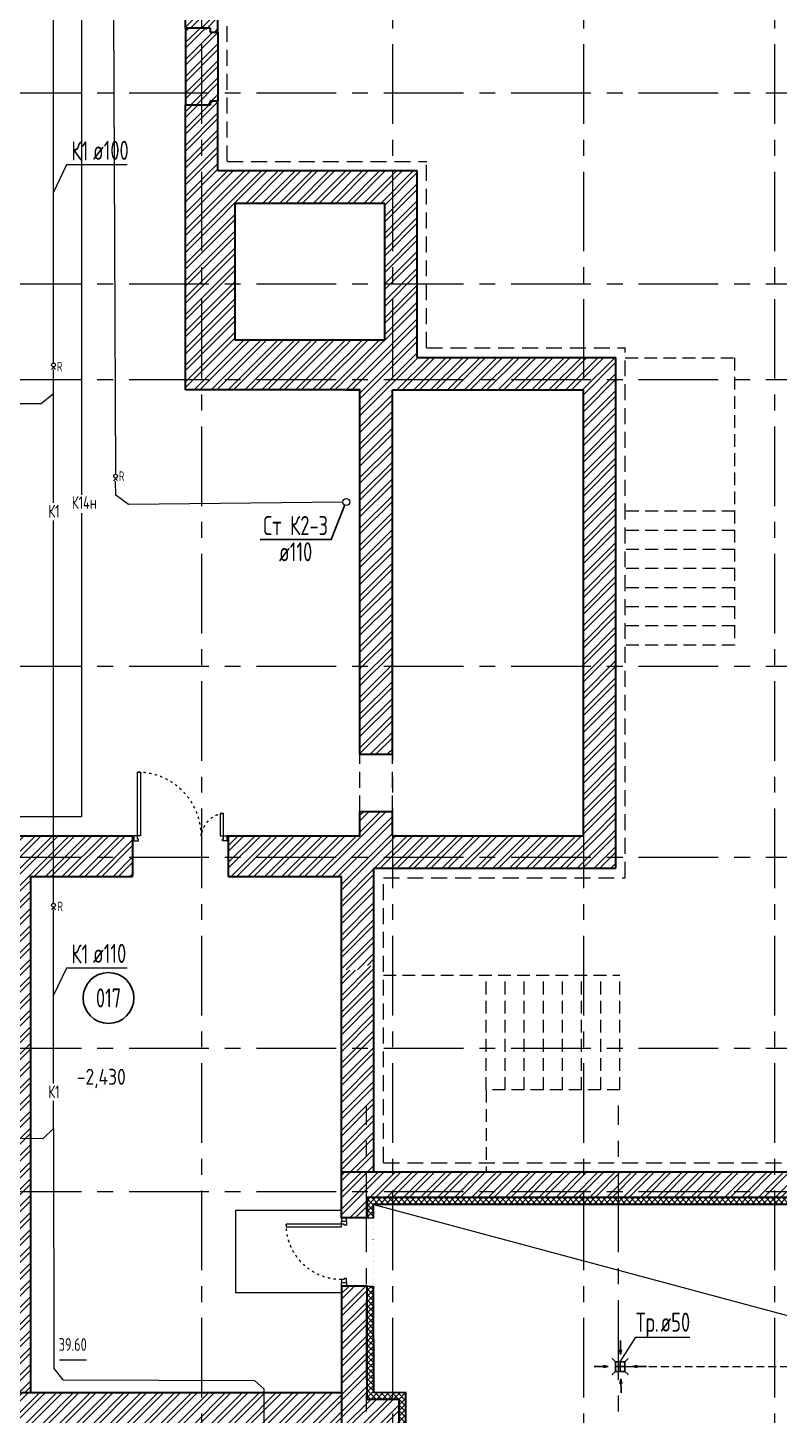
# Model space of a CAD drawing. Header units: millimetres. Extents: x -8689834 to 9419935, y -370377 to 166066.
# Drawn here: x -334898 to -323097, y 82836 to 104623 of the extents above; entities that cross this region are included whole.
import ezdxf
from ezdxf import colors
from ezdxf.entities.mleader import LeaderData, LeaderLine
from ezdxf.enums import TextEntityAlignment as Align
from ezdxf.math import Vec2, Vec3

# ---------------------------------------------------------------- set-up
doc = ezdxf.new("R2010")
doc.units = ezdxf.units.MM
doc.header["$MEASUREMENT"] = 0
for name, pattern in [('01_base$0$DASHED2', [0.375, 0.25, -0.125]), ('ACAD_ISO03W100', [30, 12, -18]), ('ADSK_Штриховая_ш2 п1', [3, 2, -1]), ('CENTER', [2, 1.25, -0.25, 0.25, -0.25]), ('TRATTEGGIATA', [0.75, 0.5, -0.25])]:
    doc.linetypes.add(name, pattern=pattern)
doc.layers.get('0').update_dxf_attribs({"color": 250, "lineweight": 9})
for name, color, linetype, lineweight in [('1 этаж тонкие линии!', 250, 'Continuous', 0), ('АР штриховка стен', 250, 'Continuous', 9), ('АР_Двери', 175, 'Continuous', 18), ('АР_Маркер экспликации', 239, 'Continuous', 13), ('АР_МосжилНии_Стены', 127, 'Continuous', 30), ('АР_Номер помещения', 1, 'Continuous', 25), ('АР_Оси', 195, 'Continuous', 9), ('АР_Отметки', 250, 'Continuous', 15), ('АР_Перегородки_кирпич_Штрих', 244, 'Continuous', 5), ('АР_Помещения_площадь', 19, 'Continuous', 9), ('АР_тонкая линия', 250, 'Continuous', 0), ('АР_Штриховка кирпич', 250, 'Continuous', 9), ('ВК_канализация', 32, 'Continuous', 30), ('Подвал', 250, 'Continuous', 30)]:
    doc.layers.add(name, color=color, linetype=linetype, lineweight=lineweight)
doc.layers.add('АР_Кровля дорожки', color=245, linetype='Continuous')
doc.layers.add('ТХ_ВК_трапы', color=5, linetype='Continuous')
doc.styles.add('ISOCPEUR', font='isocpeur.ttf', dxfattribs={"width": 0.7})
doc.styles.get("Standard").update_dxf_attribs({"font": 'isocpeur.ttf', "width": 0.7})
pattern_1 = [(45, (-1298418.67, 164822.8), (-132.58252, 132.58252), []), (45, (-1298330.29, 164822.8), (-132.58252, 132.58252), [])]

# ---------------------------------------------------------------- blocks, each defined once
blk = doc.blocks.new('*U235')
for points in [[(-55, -80), (-55, 0), (-115, 0), (-115, -40), (-100, -40), (-100, -80), (-55, -80)], [(0, 0), (0, -80), (-55, -80), (-55, 0), (0, 0)], [(-1070, 0), (-1070, -80), (-1015, -80), (-1015, 0), (-1070, 0)], [(-1015, -80), (-1015, 0), (-955, 0), (-955, -40), (-970, -40), (-970, -80), (-1015, -80)]]:
    blk.add_lwpolyline(points)
blk.add_lwpolyline([(-100, -80), (-100, -950), (-140, -950), (-140, -80)], close=True)
at = {"linetype": 'ACAD_ISO03W100', "ltscale": 3}
blk.add_arc((-100, -80), 870, 180, 270, dxfattribs=at)
blk = doc.blocks.new('_DotSmall')
at = {"color": 0, "linetype": 'ByBlock', "const_width": 0.5}
blk.add_lwpolyline([(-0.0625, 0, 1), (0.0625, 0, 1)], format="xyb", close=True, dxfattribs=at)
blk = doc.blocks.new('Полуторная_на лестницу')
for points in [[(75, 80), (75, 1080), (125, 1080), (125, 80)], [(1375, 430), (1375, 80), (1425, 80), (1425, 430)]]:
    blk.add_lwpolyline(points, close=True)
for points in [[(0, 0), (0, 80), (20, 80), (20, 0), (0, 0)], [(20, 80), (20, 0), (90, 0), (90, 30), (75, 30), (75, 80), (20, 80)], [(1480, 80), (1480, 0), (1410, 0), (1410, 30), (1425, 30), (1425, 80), (1480, 80)], [(1500, 0), (1500, 80), (1480, 80), (1480, 0), (1500, 0)]]:
    blk.add_lwpolyline(points)
at = {"linetype": 'ACAD_ISO03W100', "ltscale": 3}
for centre, radius, start, end in [((75, 80), 1000, 0, 90), ((1465, 40), 392, 95.9075, 174.0925)]:
    blk.add_arc(centre, radius, start, end, dxfattribs=at)
blk = doc.blocks.new('*U784')
at = {"layer": 'АР_Номер помещения', "color": 7}
blk.add_circle((-11006, 2671), 400, dxfattribs=at)
at = {"layer": 'АР_Помещения_площадь', "color": 7}
blk.add_line((-11353, -3017), (-11775, -3017), dxfattribs=at)
at = {"color": 7, "style": 'ISOCPEUR', "width": 0.7, "flags": 1}
blk.add_attdef('КАТЕГОРИЯ', (-499, -2092), '', height=250, dxfattribs=at)
at = {"layer": 'АР_Номер помещения', "color": 7, "style": 'ISOCPEUR', "width": 0.7}
blk.add_attdef('НОМЕР_ПОМЕЩЕНИЯ', text='', height=300, dxfattribs=at).set_placement((-11006, 2671), align=Align.MIDDLE_CENTER)
at = {"layer": 'АР_Помещения_площадь', "color": 7, "lineweight": 30, "width": 0.7, "flags": 104}
blk.add_attdef('ИМЯ_ПОМЕЩЕНИЯ', text='', height=100, dxfattribs=at).set_placement((158, 1217), align=Align.MIDDLE_CENTER)
at = {"layer": 'АР_Помещения_площадь', "color": 7, "style": 'ISOCPEUR', "width": 0.7}
blk.add_attdef('ПЛОЩАДЬ_ПОМЕЩЕНИЯ', text='', height=200, dxfattribs=at).set_placement((-11348, -2770), align=Align.MIDDLE_RIGHT)
blk = doc.blocks.new('Трапы с разуклонкой')
at = {"layer": 'ТХ_ВК_трапы', "color": 18, "true_color": 0x000000}
blk.add_lwpolyline([(364931, 183328), (364981, 183278), (364981, 183128), (364931, 183078), (364981, 183128), (365130, 183128), (365181, 183077), (365130, 183128), (365055, 183128), (365055, 183278), (364981, 183278), (365130, 183278), (365179, 183327), (365130, 183278), (365130, 183128), (365130, 183203), (364981, 183203)], dxfattribs=at)
blk.add_lwpolyline([(364931, 183328), (364981, 183278), (364981, 183128), (364931, 183078), (364981, 183128), (365130, 183128), (365181, 183077), (365130, 183128), (365055, 183128), (365055, 183278), (364981, 183278), (365130, 183278), (365179, 183327), (365130, 183278), (365130, 183128), (365130, 183203), (364981, 183203)], dxfattribs=at)
blk = doc.blocks.new('A$C985b353d')
at = {"layer": 'ТХ_ВК_трапы', "color": 18, "ltscale": 100, "true_color": 0x000000}
for p, q in [((2, 189), (-11, 264)), ((-11, 264), (2, 189)), ((6, 409), (2, 189)), ((2, 189), (20, 264)), ((-407, 3), (-188, -1)), ((-188, -1), (-263, 17)), ((192, -1), (267, 17)), ((412, 3), (192, -1)), ((-188, -1), (-262, -14)), ((-262, -14), (-188, -1)), ((10, -191), (-4, -265)), ((-4, -265), (10, -191)), ((14, -410), (10, -191)), ((10, -191), (27, -266)), ((192, -1), (267, -14)), ((267, -14), (192, -1))]:
    blk.add_line(p, q, dxfattribs=at)

msp = doc.modelspace()

# ---------------------------------------------------------------- hatches: boundary and pattern name
at = {"layer": '1 этаж тонкие линии!', "ltscale": 100, "transparency": 33554559}
h = msp.add_hatch(dxfattribs=at)
h.set_pattern_fill('ANSI37', scale=500, style=0)
h.paths.add_polyline_path([(-312975.8, 86253.4), (-312975.8, 86154.6), (-314046.6, 86154.3), (-314046.7, 86252.7), (-320754.2, 86252.6), (-320754.1, 86154.3), (-321554.3, 86153.2), (-321554.4, 86252.6), (-329569.4, 86252.6), (-329569.4, 85936.1), (-329469.9, 85936.2), (-329474.5, 85936.3), (-329472.6, 84865), (-329569.5, 84865), (-329569.5, 83085.6), (-329065.8, 83085.5), (-329065.8, 81775.7), (-312753.3, 81775.7), (-312753.3, 86252.6)])
h.paths.add_polyline_path([(-314046.6, 86154.3), (-314052.7, 86154.3), (-329474.3, 86153.8), (-329470.3, 83185.5), (-328965.8, 83185.8), (-328965.8, 81876), (-312853.3, 81875.7), (-312853.3, 86154.7)], flags=16)
at = {"layer": 'АР_Перегородки_кирпич_Штрих', "ltscale": 100}
h = msp.add_hatch(dxfattribs=at)
h.set_pattern_fill('ANSI32', scale=500)
h.set_pattern_definition([(45, (-30055.12, 17759.87), (-132.58252, 132.58252), []), (45, (-29966.73, 17759.87), (-132.58252, 132.58252), [])])
h.paths.add_polyline_path([(-332422.2, 103409.5), (-332031.1, 103409.5), (-332031.1, 103474.5), (-331912.2, 103474.5), (-331912.2, 104554.4), (-332031.1, 104554.4), (-332031.1, 104619.4), (-332422.2, 104619.4)])
at = {"layer": 'АР_Штриховка кирпич', "ltscale": 100}
h = msp.add_hatch(dxfattribs=at)
h.set_pattern_fill('ANSI32', scale=500)
h.set_pattern_definition(pattern_1)
h.paths.add_polyline_path([(-329172.1, 106811.5), (-329172.1, 106600.7), (-329460.6, 106575.5), (-329502.7, 106702)], flags=16)
h.paths.add_polyline_path([(-329123.8, 106828.4), (-329039.5, 106575.4), (-329172.1, 106600.7), (-329172.1, 106811.5)], flags=16)
h.paths.add_polyline_path([(-329172.1, 106389.9), (-329377.9, 106322), (-329462.2, 106575), (-329172.1, 106600.7)], flags=16)
h.paths.add_polyline_path([(-329172.1, 106389.9), (-329172.1, 106600.7), (-329041.1, 106574.8), (-328999, 106448.3)], flags=16)
h.paths.add_polyline_path([(-332101.1, 104554.4), (-331912.2, 104554.4), (-331912.2, 103474.5), (-332101.1, 103474.5)], flags=17)
edge = h.paths.add_edge_path()
edge.add_line((-332422.2, 104619.4), (-332101.1, 104619.4))
edge.add_line((-332101.1, 104619.4), (-332101.1, 103409.5))
edge.add_line((-332101.1, 103409.5), (-332422.2, 103409.5))
edge.add_line((-332422.2, 103409.5), (-332422.2, 98935.5))
edge.add_line((-332422.2, 98935.5), (-329983, 98935.7))
edge.add_line((-329983, 98935.7), (-329983, 99035.7))
edge.add_line((-329983, 99035.7), (-329910.4, 99035.7))
edge.add_line((-329910.4, 99035.7), (-329910.4, 99715.6))
edge.add_line((-329910.4, 99715.6), (-331642.2, 99715.6))
edge.add_line((-331642.2, 99715.6), (-331642.2, 101865.7))
edge.add_line((-331642.2, 101865.7), (-329292.2, 101865.7))
edge.add_line((-329292.2, 101865.7), (-328782.2, 102375.7))
edge.add_line((-328782.2, 102375.7), (-331911.8, 102375.7))
edge.add_line((-331911.8, 102375.7), (-331912.2, 105875.9))
edge.add_line((-331912.2, 105875.9), (-331612.2, 105875.9))
edge.add_arc((-332173.8, 115605.7), 9745.9, 273.30362, 293.08077)
edge.add_arc((-332173.8, 115605.7), 9745.9, 293.08077, 323.72504)
edge.add_line((-324316.8, 109839.4), (-324909.5, 109893.4))
edge.add_arc((-332221.3, 115664.2), 9314.8, 273.74937, 321.7179, ccw=False)
edge.add_line((-331612.2, 106369.4), (-331912.2, 106369.4))
edge.add_line((-331912.2, 106369.4), (-331912.2, 106600.7))
edge.add_line((-331912.2, 106600.7), (-332422.2, 106600.7))
edge.add_line((-332422.2, 106600.7), (-332422.2, 104619.4))
h.paths.add_polyline_path([(-329988.1, 98935.7), (-331012, 98935.7), (-329682, 98935.7), (-329682, 93215.4), (-329172.1, 93215.4), (-329172.1, 98935.7), (-326172.1, 98935.7), (-326172, 97157.1), (-325662, 97157.1), (-325662, 99445.8), (-328782.2, 99445.7), (-328782.2, 102375.7), (-329292.2, 101865.7), (-329292.2, 99715.7), (-329912, 99715.7), (-329912, 99035.7), (-329988.1, 99035.7)])
h = msp.add_hatch(dxfattribs=at)
h.set_pattern_fill('ANSI32', scale=500)
h.set_pattern_definition(pattern_1)
h.paths.add_polyline_path([(-325662, 97215.7), (-326172.1, 97215.7), (-326172.1, 91935.7), (-325662, 91935.7)])
h = msp.add_hatch(dxfattribs=at)
h.set_pattern_fill('ANSI32', scale=500)
h.set_pattern_definition(pattern_1)
h.paths.add_polyline_path([(-329581.1, 89825.8), (-329581.6, 89825.8)])
h.paths.add_polyline_path([(-329581.1, 89900), (-329462.2, 89900), (-329462.2, 91425.7), (-325662, 91425.7), (-325662, 91935.7), (-326172.1, 91935.7), (-329172, 91935.7), (-329172.1, 92315.3), (-329682, 92315.3), (-329682, 91935.7), (-331750.9, 91935.7), (-331750.9, 91295.7), (-329972.2, 91295.7), (-329972.2, 89830.5), (-329651.1, 89830.5)])
h = msp.add_hatch(dxfattribs=at)
h.set_pattern_fill('ANSI32', scale=500)
h.set_pattern_definition(pattern_1)
h.paths.add_polyline_path([(-335492.2, 83192.4), (-334852.2, 83192.4), (-334852.2, 91294.9), (-333250.9, 91296.1), (-333250.9, 91935.3), (-335492.2, 91935.7)])
h = msp.add_hatch(dxfattribs=at)
h.set_pattern_fill('ANSI32', scale=500)
h.set_pattern_definition([(45, (-15289.27, 0), (-132.58252, 132.58252), []), (45, (-15200.88, 0), (-132.58252, 132.58252), [])])
h.paths.add_polyline_path([(-329462.2, 89890.8), (-329581.1, 89890.8), (-329581.1, 89825.8), (-329651.1, 89825.8), (-329972.2, 89825.8), (-329972.2, 88600.7), (-329462.2, 88600.7)])
h.paths.add_polyline_path([(-329462.2, 88600.7), (-329972.2, 88600.7), (-329972.2, 86650.7), (-329877, 86650.7), (-329462.2, 86650.7)])
h = msp.add_hatch(dxfattribs=at)
h.set_pattern_fill('ANSI32', scale=500)
h.paths.add_polyline_path([(-329971.8, 86650.7), (-321555.1, 86650.7), (-321553.6, 86252.6), (-329569.5, 86258.6), (-329569.5, 85936.1), (-329971.8, 85936.1)])
h = msp.add_hatch(dxfattribs=at)
h.set_pattern_fill('ANSI32', scale=500)
h.paths.add_polyline_path([(-329468.3, 82685.7), (-329972, 82685.7), (-329971.6, 84865.2), (-329569.5, 84865.1), (-329569.5, 83085.5), (-329065.8, 83085.5), (-329065.8, 81775.7), (-296113.8, 81775.7), (-296113.8, 83086), (-295478.3, 83086), (-295478.3, 86252.6), (-295076.8, 86252.6), (-295076.8, 82685.7), (-295715.3, 82685.7), (-295715.3, 81707.5), (-295705.3, 80957.2), (-329468.3, 80969)])
h = msp.add_hatch(dxfattribs=at)
h.set_pattern_fill('ANSI32', scale=500)
h.paths.add_polyline_path([(-346852.1, 83700.7), (-347492, 83700.7), (-347492, 82045.7), (-340491.8, 82045.7), (-340491.8, 82685.7), (-329971.8, 82685.7), (-329971.8, 83192.4), (-341131.8, 83192.4), (-341131.8, 82685.7), (-346852, 82685.7)])

# ---------------------------------------------------------------- linework, layer by layer
at = {"color": 7, "linetype": 'TRATTEGGIATA', "ltscale": 500}
for p, q in [((-331764.5, 102525.8), (-331764.4, 105718.2)), ((-331764.5, 102525.8), (-331764.4, 102883.8)), ((-331764.5, 102525.7), (-328632.3, 102525.7)), ((-328634.5, 99595.8), (-328634.4, 102525.7)), ((-328634.5, 99595.8), (-325512.2, 99595.7)), ((-325514.2, 91275.7), (-325514.2, 99595.7)), ((-329682, 92315.3), (-329682, 93215.4)), ((-329172.1, 92315.3), (-329172.1, 93215.4)), ((-329312.2, 91275.9), (-325514.2, 91276)), ((-329312.1, 86799.4), (-329312.2, 91275.9)), ((-329312.2, 86799.4), (-322037, 86799.5))]:
    msp.add_line(p, q, dxfattribs=at)
at = {"layer": 'АР штриховка стен', "color": 7, "ltscale": 100}
for p, q in [((-332422.2, 103281.2), (-332422.2, 98935.7)), ((-332422.2, 98935.7), (-331612, 98935.7))]:
    msp.add_line(p, q, dxfattribs=at)
at = {"layer": 'АР_Кровля дорожки', "color": 7, "ltscale": 500}
msp.add_lwpolyline([(-329920.8, 97132.2), (-330132.9, 96585.2), (-331246.5, 96585.2)], dxfattribs=at)
at = {"layer": 'АР_МосжилНии_Стены', "color": 7, "ltscale": 100}
for p, q in [((-332422.2, 104619.4), (-332422.2, 106600.7)), ((-331912.2, 104554.4), (-331912.2, 106600.7)), ((-332422.2, 104619.4), (-332422.2, 103409.5)), ((-332031.1, 104619.4), (-332422.2, 104619.4)), ((-332031.1, 104619.4), (-332031.1, 104554.4)), ((-332031.1, 104554.4), (-331912.2, 104554.4)), ((-331912.2, 104554.4), (-331912.2, 103474.5)), ((-332422.2, 98935.7), (-332422.2, 103409.5)), ((-332031.1, 103409.5), (-332422.2, 103409.5)), ((-332031.1, 103474.5), (-332031.1, 103409.5)), ((-332031.1, 103474.5), (-331912.2, 103474.5)), ((-331912.2, 102375.7), (-331912.2, 103474.5)), ((-328782.2, 102375.7), (-331912.2, 102375.7)), ((-328782.2, 99445.7), (-328782.2, 102375.7)), ((-331642.2, 99715.7), (-331642.2, 101865.7)), ((-329292.2, 101865.7), (-331642.2, 101865.7)), ((-329292.2, 99715.7), (-329292.2, 101865.7)), ((-329292.2, 99715.7), (-331642.2, 99715.7)), ((-329292.2, 99715.7), (-329912, 99715.7)), ((-328782.2, 99445.7), (-325662, 99445.7)), ((-325662, 91425.7), (-325662, 99445.7)), ((-329912, 98935.7), (-329682, 98935.7)), ((-329172.1, 98935.7), (-326172, 98935.7)), ((-326172, 97065.6), (-326172, 98935.7)), ((-326172.1, 91935.7), (-326172, 97215.7)), ((-329682, 93215.4), (-329172, 93215.4)), ((-329682, 92315.3), (-329172, 92315.3)), ((-329682, 91935.7), (-329682, 92315.3)), ((-329172, 91935.7), (-329172, 92315.3)), ((-335492.2, 91935.7), (-333250.9, 91935.7)), ((-333250.9, 91935.7), (-333250.9, 91295.7)), ((-331750.9, 91935.7, 1.1), (-329682, 91935.7)), ((-331750.9, 91935.7, 1.1), (-331750.9, 91295.7, 1.1)), ((-329172, 91935.7), (-326172, 91935.7)), ((-334852.2, 91295.7), (-333250.9, 91295.7)), ((-334852.2, 83192.4), (-334852.2, 91295.7)), ((-331750.9, 91295.7, 1.1), (-329972.2, 91295.7)), ((-329972.2, 89825.8), (-329972.2, 91295.7)), ((-329462.2, 89760.8), (-329462.2, 91425.7)), ((-329462.2, 91425.7), (-325662, 91425.7)), ((-329972.2, 86650.7), (-329972.2, 89825.8)), ((-329462.2, 86650.7), (-329462.2, 89890.8)), ((-321554.4, 86650.7), (-329972.2, 86650.7)), ((-321554.2, 86650.7), (-329972, 86650.7)), ((-329971.8, 84865.2), (-329971.8, 82685.7)), ((-329569.5, 84865), (-329971.8, 84865)), ((-329569.5, 83085.5), (-329569.5, 84865)), ((-329065.8, 83085.5), (-329569.5, 83085.5)), ((-329065.8, 81775.7), (-329065.8, 83085.5))]:
    msp.add_line(p, q, dxfattribs=at)
for points in [[(-329682, 93215.4), (-329682, 98935.7), (-332422.2, 98935.7)], [(-329172.1, 93215.4), (-329172.1, 98935.7)], [(-321554.4, 86252.6), (-329569.5, 86252.6), (-329569.4, 85936.1), (-329971.8, 85936.1), (-329971.8, 86650.7)], [(-346852, 82685.7), (-341131.8, 82685.7), (-341131.8, 83192.4), (-329971.8, 83192.4)]]:
    msp.add_lwpolyline(points, dxfattribs=at)
at = {"layer": 'АР_Оси', "color": 7, "linetype": 'CENTER', "ltscale": 1000}
for p, q in [((-332172.1, 134363.2), (-332172.1, 78630.8)), ((-329172.1, 134363.2), (-329172.1, 78630.8)), ((-326172.1, 134363.2), (-326172.1, 78630.8)), ((-323172.1, 134363.2), (-323172.1, 78630.8)), ((-359305.8, 103600.7), (-276127.4, 103600.7)), ((-359305.8, 100600.7), (-276127.4, 100600.7)), ((-359305.8, 99100.7), (-276127.4, 99100.7)), ((-359305.8, 94600.7), (-276127.4, 94600.7)), ((-359305.8, 91600.7), (-276127.4, 91600.7)), ((-359305.8, 88600.7), (-276127.4, 88600.7)), ((-329577, 53394.4), (-329577, 87701.9)), ((-325622, 53394.4), (-325622, 87701.9)), ((-359305.8, 86350.7), (-276127.4, 86350.7))]:
    msp.add_line(p, q, dxfattribs=at)
at = {"layer": 'АР_тонкая линия', "color": 7, "linetype": 'ADSK_Штриховая_ш2 п1', "ltscale": 100}
for p, q in [((-325514.2, 99440.6), (-323800.2, 99440.6)), ((-323800.2, 99440.6), (-323800.2, 94930.7)), ((-323800.2, 97030.7), (-325514.2, 97030.7)), ((-323800.2, 96730.7), (-325514.2, 96730.7)), ((-323800.2, 96430.7), (-325514.2, 96430.7)), ((-323800.2, 96130.7), (-325514.2, 96130.7)), ((-323800.2, 95830.7), (-325514.2, 95830.7)), ((-323800.2, 95530.7), (-325514.2, 95530.7)), ((-323800.2, 95230.7), (-325514.2, 95230.7)), ((-323800.2, 94930.7), (-325514.2, 94930.7)), ((-329312.2, 89745.5), (-325601.1, 89745.5)), ((-327701.1, 87944.4), (-327701.1, 89745.6)), ((-327401.1, 87944.2), (-327401.1, 89745.5)), ((-327101.1, 87944.2), (-327101.1, 89745.5)), ((-326801.1, 87944.2), (-326801.1, 89745.5)), ((-326501.1, 87944.3), (-326501.1, 89745.5)), ((-326201.1, 87944.3), (-326201.1, 89745.5)), ((-325901.1, 87944.3), (-325901.1, 89745.5)), ((-325601.1, 87944.3), (-325601.1, 89745.5)), ((-325601.1, 87944.4), (-327701.1, 87944.4)), ((-327701.1, 87944.2), (-327701.1, 86650.7))]:
    msp.add_line(p, q, dxfattribs=at)
at = {"layer": 'АР_тонкая линия', "color": 7, "ltscale": 500}
for p, q in [((-329601.4, 85936.1), (-329464.5, 85936.3, -1.5)), ((-329569.5, 84865), (-329472.6, 84865.1, -1.4))]:
    msp.add_line(p, q, dxfattribs=at)
at = {"layer": 'АР_тонкая линия', "color": 7, "ltscale": 500, "elevation": -1.4}
for points in [[(-329474.5, 85936.2), (-329474.8, 86154.1), (-321554.3, 86153.2)], [(-312975.8, 86154.6), (-312853.3, 86154.2), (-312853.3, 81876.3), (-328965.8, 81876.3), (-328965.8, 83185.5), (-329470.8, 83185.5), (-329472.6, 84865)], [(-329464.5, 85936.2), (-329464.8, 86144.1), (-321554.3, 86143.2)], [(-312975.3, 86144.2), (-312863.3, 86144.2), (-312863.3, 81886.3), (-328955.8, 81886.3), (-328955.8, 83195.5), (-329460.8, 83195.5), (-329462.6, 84865)]]:
    msp.add_lwpolyline(points, dxfattribs=at)
at = {"layer": 'ВК_канализация', "color": 152, "lineweight": 13, "ltscale": 500, "true_color": 0x2776bb}
for points in [[(-334051.4, 97289.1), (-334051.4, 116037.2)], [(-334050.9, 92239.9), (-334050.9, 97000.4)], [(-340535.3, 92239.9), (-334050.9, 92239.9)]]:
    msp.add_lwpolyline(points, dxfattribs=at)
at = {"layer": 'ВК_канализация', "color": 6, "lineweight": 13, "ltscale": 500}
for points in [[(-333557.5, 106099.6), (-333518.9, 97612.4)], [(-333518.4, 97552.4), (-333518, 97535.7)], [(-329950.5, 97174.4), (-333318.5, 97138.5), (-333513.7, 97282), (-333518.1, 97505.7)]]:
    msp.add_lwpolyline(points, dxfattribs=at)
at = {"layer": 'ВК_канализация', "color": 244, "lineweight": 13, "ltscale": 500, "true_color": 0x991b1e}
for points in [[(-334493.9, 99357.9), (-334493.9, 105295)], [(-334493.4, 97163.5), (-334493.7, 99251.2)], [(-334493.5, 99297.9), (-334493.6, 99281.2)], [(-338421.6, 98721.6), (-334685.2, 98721.6), (-334493.4, 98877.5)], [(-334493.4, 90873.3), (-334493.4, 96887.7)], [(-334493.6, 90813.3), (-334493.7, 90796.5)], [(-334493.4, 88047.7), (-334493.4, 90771.3)], [(-334493.4, 87340.2), (-334493.4, 87771.9)], [(-335630.2, 87186.4), (-334654.3, 87182.9), (-334493.4, 87340.2)], [(-334493.4, 87340.2), (-334486.3, 83572.4), (-334348.4, 83389.4), (-331335.3, 83379.8), (-331189.9, 83248.4), (-331189.9, 82051.5)]]:
    msp.add_lwpolyline(points, dxfattribs=at)
at = {"layer": 'ВК_канализация', "color": 18, "lineweight": 13, "ltscale": 500, "true_color": 0x000000}
for points in [[(-333338.5, 102468.6), (-334291, 102468.6), (-334493.9, 102040.6)], [(-333338, 89858.4), (-334290.6, 89858.4), (-334493.4, 89430.5)], [(-325593.9, 83674.7), (-325347, 84060.3), (-324499.9, 84060.3)]]:
    msp.add_lwpolyline(points, dxfattribs=at)
at = {"layer": 'ВК_канализация', "color": 7, "lineweight": 13, "ltscale": 500}
msp.add_lwpolyline([(-325594.4, 83674.7), (-325347.5, 84060.3), (-324500.4, 84060.3)], dxfattribs=at)
at = {"layer": 'ВК_канализация', "color": 3, "linetype": '01_base$0$DASHED2', "lineweight": 13, "ltscale": 500}
msp.add_lwpolyline([(-325519.3, 83599.7), (-321393.6, 83601.3), (-320593.5, 83251.6)], dxfattribs=at)
at = {"layer": 'ВК_канализация', "color": 244, "lineweight": 13, "ltscale": 500, "true_color": 0x991b1e}
for centre in [(-334493.4, 99327.9), (-334493.4, 90843.3)]:
    msp.add_circle(centre, 30, dxfattribs=at)
at = {"layer": 'ВК_канализация', "color": 6, "lineweight": 13, "ltscale": 500}
for centre, radius in [((-333518.9, 97582.4), 30), ((-329895.5, 97176.6), 55)]:
    msp.add_circle(centre, radius, dxfattribs=at)
at = {"layer": 'ВК_канализация', "color": 244, "lineweight": 13, "ltscale": 500, "true_color": 0x991b1e}
for centre, start, end in [((-334493.7, 99251.2), 359.75904, 179.75904), ((-334494, 90766.5), 359.59142, 179.59142)]:
    msp.add_arc(centre, 30, start, end, dxfattribs=at)
at = {"layer": 'ВК_канализация', "color": 6, "lineweight": 13, "ltscale": 500}
msp.add_arc((-333517.5, 97505.7), 30, 1.09764, 181.09764, dxfattribs=at)
at = {"layer": 'Подвал', "color": 7, "lineweight": 13, "ltscale": 500}
msp.add_line((-329464.8, 86144.1, -1.4), (-320586.7, 83760.6), dxfattribs=at)
at = {"layer": 'Подвал', "color": 7, "lineweight": 9, "ltscale": 100}
for points in [[(-329971.8, 86050.1), (-331635.2, 86050.1), (-331635.2, 84765.2), (-329971.8, 84765.2)], [(-331635.2, 86050.1), (-331635.2, 84765.2)]]:
    msp.add_lwpolyline(points, dxfattribs=at)

# ---------------------------------------------------------------- block references
at = {"layer": 'АР_Двери', "color": 7}
msp.add_blockref('Полуторная_на лестницу', (-333250.9, 91853.1), dxfattribs=at)
at = {"layer": 'АР_Двери', "color": 7, "xscale": -1, "rotation": 270}
msp.add_blockref('*U235', (-329890.5, 85936.1), dxfattribs=at)
at = {"layer": 'АР_Маркер экспликации', "color": 7}
ref = msp.add_blockref('*U784', (-322623.9, 86717.2, 2.3), dxfattribs=at)
ref.add_attrib('НОМЕР_ПОМЕЩЕНИЯ', '017', dxfattribs={"layer": 'АР_Номер помещения', "color": 7, "height": 300, "style": 'ISOCPEUR', "width": 0.7}).set_placement((-333629.8, 89388.6, 2.3), align=Align.MIDDLE_CENTER)
ref.add_attrib('ПЛОЩАДЬ_ПОМЕЩЕНИЯ', '39.60', dxfattribs={"layer": 'АР_Помещения_площадь', "color": 7, "height": 200, "style": 'ISOCPEUR', "width": 0.7}).set_placement((-333971.6, 83946.9, 2.3), align=Align.MIDDLE_RIGHT)
at = {"layer": 'ВК_канализация', "color": 7, "ltscale": 500}
for p in [(-325594.4, 83599.7), (-325594, 83599.7), (-325594, 83599.7)]:
    msp.add_blockref('A$C985b353d', p, dxfattribs=at)
at = {"layer": 'ВК_канализация', "color": 7, "lineweight": 9, "xscale": -1}
for p in [(39460.9, -99603), (39461.3, -99603.1), (39461.3, -99603.1)]:
    msp.add_blockref('Трапы с разуклонкой', p, dxfattribs=at)

# ---------------------------------------------------------------- texts
at = {"layer": 'ВК_канализация', "color": 18, "ltscale": 100, "true_color": 0x000000, "attachment_point": 4, "style": 'ISOCPEUR'}
for s, insert, char_height, width in [('К1', (-334214.4, 102689.4), 300, 5891.51), ('\\pxi-1,l1,t1,5;ø100', (-333874, 102698.1), 300, 7500), ('К14н', (-334206.1, 97167.1, -0.6), 200, 5891.51), ('К1', (-334575.6, 97031.2), 200, 5891.51), ('Ст К2-3', (-331200, 96806.4), 300, 5891.51), ('\\pxi-1,l1,t1,5;ø110', (-330952.3, 96394.7), 300, 7500), ('К1', (-334214, 90079.2), 300, 5891.51), ('\\pxi-1,l1,t1,5;ø110', (-333873.5, 90088), 300, 7500), ('К1', (-334575.6, 87915.4), 200, 5891.51), ('Тр.', (-325347, 84255.3), 300, 5891.51), ('\\pxi-1,l1,t1,5;ø50', (-324960.7, 84297.9), 300, 7500)]:
    msp.add_mtext(s, dxfattribs=dict(at, insert=insert, char_height=char_height, width=width))
at = {"layer": 'ВК_канализация', "color": 7, "ltscale": 100, "char_height": 150, "width": 7500, "attachment_point": 4, "rotation": 0.04194, "style": 'ISOCPEUR'}
for insert in [(-334440.8, 99302.3, -78.2), (-333468.2, 97582, -78.2), (-334432.9, 90825.8, -78.2)]:
    msp.add_mtext('\\pxi-1,l1,t1,5;R', dxfattribs=dict(at, insert=insert))
at = {"layer": 'ВК_канализация', "color": 7, "ltscale": 100, "char_height": 300, "attachment_point": 4, "style": 'ISOCPEUR'}
for s, insert, width in [('Тр.', (-325347.5, 84255.3), 5891.51), ('\\pxi-1,l1,t1,5;ø50', (-324961.2, 84297.9), 7500)]:
    msp.add_mtext(s, dxfattribs=dict(at, insert=insert, width=width))

# ---------------------------------------------------------------- leaders
at = {"layer": 'АР_Отметки', "color": 7}
ml = msp.add_multileader_mtext('Standard', dxfattribs=at)
ml.set_content('{\\W0.8;-2,430}', color=7, style='ISOCPEUR')
ml.set_leader_properties(color=256, linetype='Continuous', lineweight=-1)
ml.set_arrow_properties(name='DOTSMALL')
ml.build(insert=Vec2(0, 0))
ml.multileader.update_dxf_attribs({"has_text_frame": 1, "text_left_attachment_type": 4, "text_right_attachment_type": 4, "dogleg_length": 100, "arrow_head_size": 180})
ctx = ml.context
ctx.base_point, ctx.char_height, ctx.arrow_head_size, ctx.landing_gap_size, ctx.plane_origin = Vec3(-336711.9, 117132.7), 250, 180, 50, Vec3(-335659.2, 115477.5)
ctx.left_attachment, ctx.right_attachment = 4, 4
notes = []
notes.append((ctx, [(0, (0, 0, 0), (0, 0), (1, 0), 1, [])]))
ctx.mtext.insert, ctx.mtext.width, ctx.mtext.line_spacing_style, ctx.mtext.flow_direction = Vec3(-336661.9, 117466), 852.697, 2, 5
ml = msp.add_multileader_mtext('Standard', dxfattribs=at)
ml.set_content('{\\W0.8;-2,730}', color=7, style='ISOCPEUR')
ml.set_leader_properties(color=256, linetype='Continuous', lineweight=-1)
ml.set_arrow_properties(name='DOTSMALL')
ml.build(insert=Vec2(0, 0))
ml.multileader.update_dxf_attribs({"has_text_frame": 1, "text_left_attachment_type": 4, "text_right_attachment_type": 4, "dogleg_length": 100, "arrow_head_size": 180})
ctx = ml.context
ctx.base_point, ctx.char_height, ctx.arrow_head_size, ctx.landing_gap_size, ctx.plane_origin = Vec3(-346825.1, 101700.9), 250, 180, 50, Vec3(-346781.5, 100422.8)
ctx.left_attachment, ctx.right_attachment = 4, 4
notes.append((ctx, [(0, (0, 0, 0), (0, 0), (1, 0), 1, [])]))
ctx.mtext.insert, ctx.mtext.width, ctx.mtext.defined_height, ctx.mtext.line_spacing_style, ctx.mtext.flow_direction = Vec3(-346775.1, 102034.3), 769.989, 343.9, 2, 5
ml = msp.add_multileader_mtext('Standard', dxfattribs=at)
ml.set_content('{\\W0.8;-2,780}', color=7, style='ISOCPEUR')
ml.set_leader_properties(color=256, linetype='Continuous', lineweight=-1)
ml.set_arrow_properties(name='DOTSMALL')
ml.build(insert=Vec2(0, 0))
ml.multileader.update_dxf_attribs({"has_text_frame": 1, "text_left_attachment_type": 4, "text_right_attachment_type": 4, "dogleg_length": 100, "arrow_head_size": 180})
ctx = ml.context
ctx.base_point, ctx.char_height, ctx.arrow_head_size, ctx.landing_gap_size, ctx.plane_origin = Vec3(-348571.1, 101311.4), 250, 180, 50, Vec3(-348527.5, 100033.3)
ctx.left_attachment, ctx.right_attachment = 4, 4
notes.append((ctx, [(0, (0, 0, 0), (0, 0), (1, 0), 1, [])]))
ctx.mtext.insert, ctx.mtext.width, ctx.mtext.defined_height, ctx.mtext.line_spacing_style, ctx.mtext.flow_direction = Vec3(-348521.1, 101644.7), 769.989, 343.9, 2, 5
ml = msp.add_multileader_mtext('Standard', dxfattribs=at)
ml.set_content('{\\W0.8;-2,730}', color=7, style='ISOCPEUR')
ml.set_leader_properties(color=256, linetype='Continuous', lineweight=-1)
ml.set_arrow_properties(name='DOTSMALL')
ml.build(insert=Vec2(0, 0))
ml.multileader.update_dxf_attribs({"has_text_frame": 1, "text_left_attachment_type": 4, "text_right_attachment_type": 4, "dogleg_length": 100, "arrow_head_size": 180})
ctx = ml.context
ctx.base_point, ctx.char_height, ctx.arrow_head_size, ctx.landing_gap_size, ctx.plane_origin = Vec3(-343122.5, 91149.4), 250, 180, 50, Vec3(-347781, 87297.1)
ctx.left_attachment, ctx.right_attachment = 4, 4
notes.append((ctx, [(0, (0, 0, 0), (0, 0), (1, 0), 1, [])]))
ctx.mtext.insert, ctx.mtext.width, ctx.mtext.defined_height, ctx.mtext.line_spacing_style, ctx.mtext.flow_direction = Vec3(-343072.5, 91482.7), 769.989, 343.9, 2, 5
ml = msp.add_multileader_mtext('Standard', dxfattribs=at)
ml.set_content('{\\W0.8;-2,430}', color=7, style='ISOCPEUR')
ml.set_leader_properties(color=256, linetype='Continuous', lineweight=-1)
ml.set_arrow_properties(name='DOTSMALL')
ml.build(insert=Vec2(0, 0))
ml.multileader.update_dxf_attribs({"has_text_frame": 1, "text_left_attachment_type": 4, "text_right_attachment_type": 4, "dogleg_length": 100, "arrow_head_size": 180})
ctx = ml.context
ctx.base_point, ctx.char_height, ctx.arrow_head_size, ctx.landing_gap_size, ctx.plane_origin = Vec3(-334177.8, 87942.7), 250, 180, 50, Vec3(-333125.1, 86287.5)
ctx.left_attachment, ctx.right_attachment = 4, 4
notes.append((ctx, [(0, (0, 0, 0), (0, 0), (1, 0), 1, [])]))
ctx.mtext.insert, ctx.mtext.width, ctx.mtext.line_spacing_style, ctx.mtext.flow_direction = Vec3(-334127.8, 88276.1), 852.697, 2, 5
for ctx, leaders in notes:
    for number, flags, end, landing, length, lines in leaders:
        leader = LeaderData()
        leader.index, (leader.has_last_leader_line, leader.has_dogleg_vector, leader.attachment_direction) = number, flags
        leader.last_leader_point, leader.dogleg_vector, leader.dogleg_length = Vec3(end), Vec3(landing), length
        for number, points, colour, breaks in lines:
            line = LeaderLine()
            line.index, line.vertices, line.color, line.breaks = number, Vec3.list(points), colors.encode_raw_color(colour), breaks
            leader.lines.append(line)
        ctx.leaders.append(leader)

doc.saveas('drawing.dxf')
